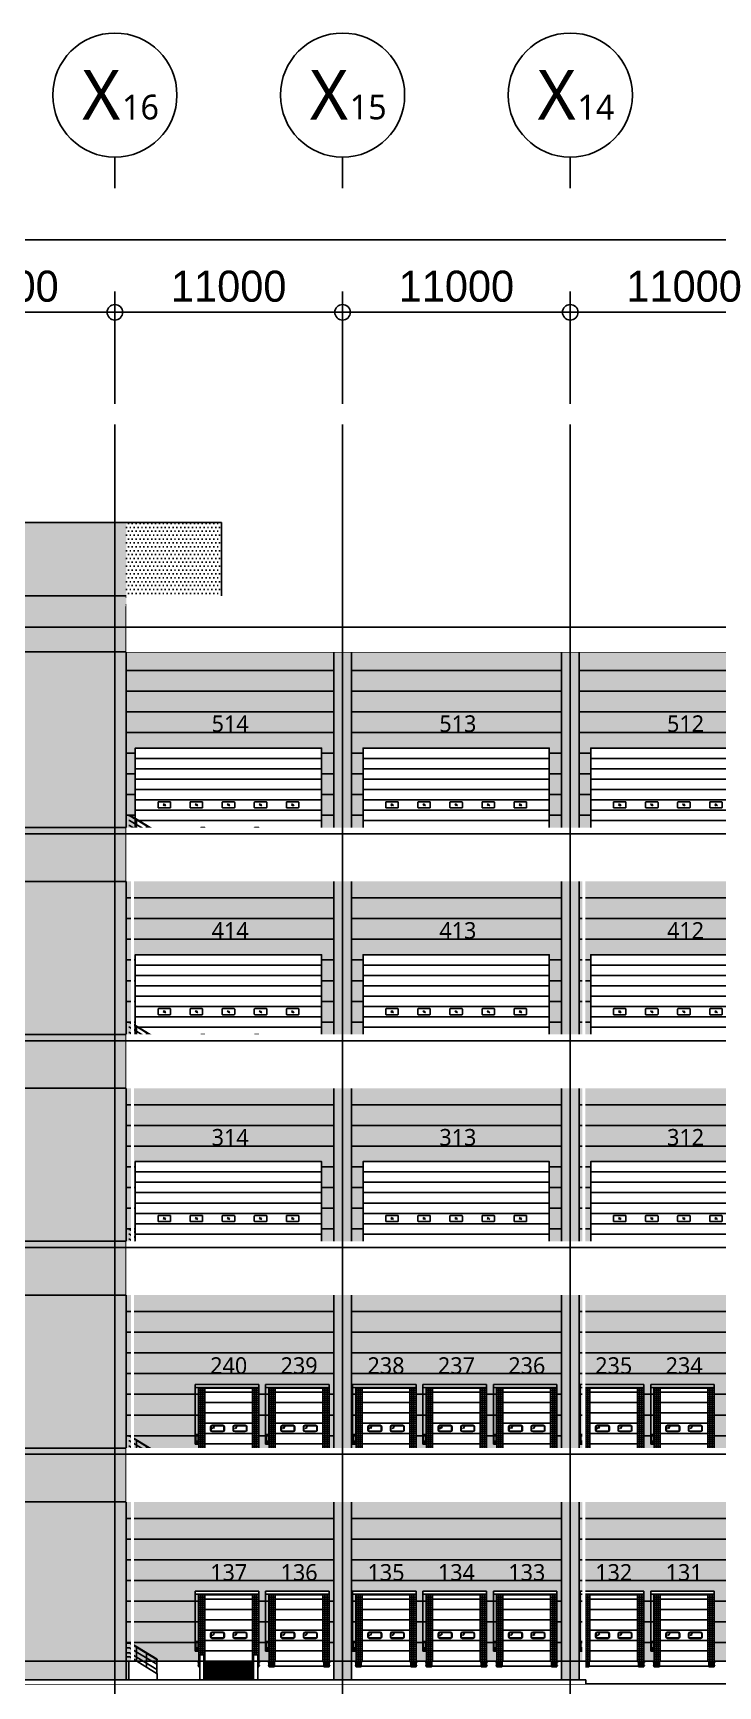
# Model space of a CAD drawing. Header units: millimetres. Extents: x 37653813 to 38677796, y 586285 to 874285.
# Drawn here: x 37748801 to 37781884, y 639234 to 719153 of the extents above; entities that cross this region are included whole.
import ezdxf
from ezdxf.enums import TextEntityAlignment as Align

# ---------------------------------------------------------------- set-up
doc = ezdxf.new("R2010")
doc.units = ezdxf.units.MM
doc.header["$LTSCALE"] = 1000
doc.header["$MEASUREMENT"] = 0
doc.header["$PDSIZE"] = -10
doc.layers.get('0').update_dxf_attribs({"linetype": 'CONTINUOUS'})
doc.layers.get('Defpoints').update_dxf_attribs({"color": 161, "linetype": 'CONTINUOUS'})
for name, color, linetype in [('251', 251, 'CONTINUOUS'), ('cen', 1, 'CONTINUOUS'), ('DOOR', 4, 'CONTINUOUS'), ('ELE-2', 3, 'CONTINUOUS'), ('ELE-3', 7, 'CONTINUOUS'), ('ELE-5', 5, 'CONTINUOUS'), ('ELE2', 3, 'CONTINUOUS'), ('ELE3', 6, 'CONTINUOUS'), ('ELE9', 9, 'CONTINUOUS'), ('h 253', 253, 'CONTINUOUS'), ('HAT-251', 251, 'CONTINUOUS'), ('HAT-253', 253, 'CONTINUOUS'), ('LAND-2', 4, 'CONTINUOUS'), ('NDIM', 7, 'CONTINUOUS'), ('RAMP-ELE2', 4, 'CONTINUOUS'), ('SST 선홈통', 252, 'CONTINUOUS'), ('STAIR', 4, 'CONTINUOUS'), ('SYM(AXIS)', 7, 'CONTINUOUS'), ('TEX', 3, 'CONTINUOUS'), ('TEXT(AXIS)', 2, 'CONTINUOUS'), ('WAL', 3, 'CONTINUOUS'), ('WIPEOUT', 7, 'CONTINUOUS'), ('먹-적색 14', 14, 'CONTINUOUS'), ('먹-흰색 255', 255, 'CONTINUOUS')]:
    doc.layers.add(name, color=color, linetype=linetype)
doc.layers.add('A 253', color=253, linetype='CONTINUOUS', lineweight=9)
doc.layers.add('A 254', color=254, linetype='CONTINUOUS', lineweight=9)
doc.styles.add('CGS', font='cgse', dxfattribs={"bigfont": 'cgs'})
doc.styles.add('나눔바른고딕', font='NanumBarunGothic.ttf')
doc.dimstyles.new('NDIM 1200', dxfattribs={"dimscale": 500, "dimtxt": 3, "dimasz": 1, "dimexe": 2, "dimexo": 2, "dimgap": 1, "dimtad": 1, "dimdec": 0, "dimdsep": 46, "dimtxsty": 'CGS', "dimblk": 'DOT0', "dimcen": 1, "dimdle": 8, "dimclrd": 2, "dimclre": 2, "dimclrt": 2, "dimadec": 0, "dimazin": 0, "dimtfac": 1, "dimtdec": 0, "dimtix": 1, "dimtmove": 2, "dimatfit": 3, "dimldrblk": 'DOT0', "dimfxl": 1, "dimtolj": 1, "dimtzin": 0, "dimlwd": -1, "dimlwe": -1, "dimarcsym": 0})

# ---------------------------------------------------------------- blocks, each defined once
blk = doc.blocks.new('DOT0')
blk.add_line((-3, 0), (3, 0))
at = {"color": 6}
blk.add_circle((0, 0), 0.75, dxfattribs=at)
blk = doc.blocks.new('*D145')
at = {"layer": 'Defpoints', "color": 0, "ltscale": 0.4, "transparency": 16777216}
for p in [(37917751, 709153), (37741751, 700227), (37917751, 700227)]:
    blk.add_point(p, dxfattribs=at)
at = {"layer": 'NDIM', "ltscale": 0.4, "transparency": 16777216}
for p, q in [((37741751, 701227), (37741751, 710153)), ((37917751, 701227), (37917751, 710153)), ((37742251, 709153), (37917251, 709153))]:
    blk.add_line(p, q, dxfattribs=at)
at = {"layer": 'NDIM', "ltscale": 0.4, "transparency": 16777216, "xscale": 500, "yscale": 500, "zscale": 500, "rotation": 180}
blk.add_blockref('DOT0', (37741751, 709153), dxfattribs=at)
at = {"layer": 'NDIM', "ltscale": 0.4, "transparency": 16777216, "xscale": 500, "yscale": 500, "zscale": 500}
blk.add_blockref('DOT0', (37917751, 709153), dxfattribs=at)
at = {"layer": 'NDIM', "ltscale": 0.4, "transparency": 16777216, "insert": (37829751, 710403), "char_height": 1500, "attachment_point": 5, "style": 'CGS'}
blk.add_mtext('\\A1;176000', dxfattribs=at)
blk = doc.blocks.new('*D146')
at = {"layer": 'Defpoints', "color": 0, "ltscale": 0.4, "transparency": 16777216}
for p in [(37741751, 705653), (37741751, 700227), (37752751, 700227)]:
    blk.add_point(p, dxfattribs=at)
at = {"layer": 'NDIM', "ltscale": 0.4, "transparency": 16777216}
for p, q in [((37741751, 701227), (37741751, 706653)), ((37752751, 701227), (37752751, 706653)), ((37752251, 705653), (37742251, 705653))]:
    blk.add_line(p, q, dxfattribs=at)
at = {"layer": 'NDIM', "ltscale": 0.4, "transparency": 16777216, "xscale": 500, "yscale": 500, "zscale": 500, "rotation": 180}
blk.add_blockref('DOT0', (37741751, 705653), dxfattribs=at)
at = {"layer": 'NDIM', "ltscale": 0.4, "transparency": 16777216, "xscale": 500, "yscale": 500, "zscale": 500}
blk.add_blockref('DOT0', (37752751, 705653), dxfattribs=at)
at = {"layer": 'NDIM', "ltscale": 0.4, "transparency": 16777216, "insert": (37747251, 706903), "char_height": 1500, "attachment_point": 5, "style": 'CGS'}
blk.add_mtext('\\A1;11000', dxfattribs=at)
blk = doc.blocks.new('*D147')
at = {"layer": 'Defpoints', "color": 0, "ltscale": 0.4, "transparency": 16777216}
for p in [(37752751, 705653), (37752751, 700227), (37763751, 700227)]:
    blk.add_point(p, dxfattribs=at)
at = {"layer": 'NDIM', "ltscale": 0.4, "transparency": 16777216}
for p, q in [((37752751, 701227), (37752751, 706653)), ((37763751, 701227), (37763751, 706653)), ((37763251, 705653), (37753251, 705653))]:
    blk.add_line(p, q, dxfattribs=at)
at = {"layer": 'NDIM', "ltscale": 0.4, "transparency": 16777216, "xscale": 500, "yscale": 500, "zscale": 500, "rotation": 180}
blk.add_blockref('DOT0', (37752751, 705653), dxfattribs=at)
at = {"layer": 'NDIM', "ltscale": 0.4, "transparency": 16777216, "xscale": 500, "yscale": 500, "zscale": 500}
blk.add_blockref('DOT0', (37763751, 705653), dxfattribs=at)
at = {"layer": 'NDIM', "ltscale": 0.4, "transparency": 16777216, "insert": (37758251, 706903), "char_height": 1500, "attachment_point": 5, "style": 'CGS'}
blk.add_mtext('\\A1;11000', dxfattribs=at)
blk = doc.blocks.new('*D148')
at = {"layer": 'Defpoints', "color": 0, "ltscale": 0.4, "transparency": 16777216}
for p in [(37763751, 705653), (37763751, 700227), (37774751, 700227)]:
    blk.add_point(p, dxfattribs=at)
at = {"layer": 'NDIM', "ltscale": 0.4, "transparency": 16777216}
for p, q in [((37763751, 701227), (37763751, 706653)), ((37774751, 701227), (37774751, 706653)), ((37774251, 705653), (37764251, 705653))]:
    blk.add_line(p, q, dxfattribs=at)
at = {"layer": 'NDIM', "ltscale": 0.4, "transparency": 16777216, "xscale": 500, "yscale": 500, "zscale": 500, "rotation": 180}
blk.add_blockref('DOT0', (37763751, 705653), dxfattribs=at)
at = {"layer": 'NDIM', "ltscale": 0.4, "transparency": 16777216, "xscale": 500, "yscale": 500, "zscale": 500}
blk.add_blockref('DOT0', (37774751, 705653), dxfattribs=at)
at = {"layer": 'NDIM', "ltscale": 0.4, "transparency": 16777216, "insert": (37769251, 706903), "char_height": 1500, "attachment_point": 5, "style": 'CGS'}
blk.add_mtext('\\A1;11000', dxfattribs=at)
blk = doc.blocks.new('*D149')
at = {"layer": 'Defpoints', "color": 0, "ltscale": 0.4, "transparency": 16777216}
for p in [(37774751, 705653), (37774751, 700227), (37785751, 700227)]:
    blk.add_point(p, dxfattribs=at)
at = {"layer": 'NDIM', "ltscale": 0.4, "transparency": 16777216}
for p, q in [((37774751, 701227), (37774751, 706653)), ((37785751, 701227), (37785751, 706653)), ((37785251, 705653), (37775251, 705653))]:
    blk.add_line(p, q, dxfattribs=at)
at = {"layer": 'NDIM', "ltscale": 0.4, "transparency": 16777216, "xscale": 500, "yscale": 500, "zscale": 500, "rotation": 180}
blk.add_blockref('DOT0', (37774751, 705653), dxfattribs=at)
at = {"layer": 'NDIM', "ltscale": 0.4, "transparency": 16777216, "xscale": 500, "yscale": 500, "zscale": 500}
blk.add_blockref('DOT0', (37785751, 705653), dxfattribs=at)
at = {"layer": 'NDIM', "ltscale": 0.4, "transparency": 16777216, "insert": (37780251, 706903), "char_height": 1500, "attachment_point": 5, "style": 'CGS'}
blk.add_mtext('\\A1;11000', dxfattribs=at)
blk = doc.blocks.new('A$C2F20087E')
at = {"layer": 'SYM(AXIS)'}
blk.add_line((600, 0), (600, 300), dxfattribs=at)
blk.add_circle((600, 900), 600, dxfattribs=at)
blk = doc.blocks.new('저온 OVERHEAD DOOR')
blk.add_wipeout([(2600, 3382), (-465, 3382), (-465, 3230), (-300, 3230), (-300, -250), (2600, -250)]).dxf.layer = 'ELE-5'
at = {"ltscale": 2}
for points in [[(-100, 3230), (-200, 3230), (-200, 0), (-100, 0)], [(2500, 3230), (2400, 3230), (2400, 0), (2500, 0)]]:
    blk.add_hatch(color=256, dxfattribs=at).paths.add_polyline_path(points)
for p, q in [((-465, 3382), (2600, 3382)), ((-465, 482), (-465, 3382)), ((-465, 3230), (2600, 3230)), ((-315, 482), (-315, 3230)), ((2600, 3230), (2600, 3382)), ((-445, 553), (-445, 953)), ((-445, 953), (-325, 953)), ((-390, 937), (-390, 928)), ((-380, 937), (-380, 928)), ((-325, 553), (-325, 953)), ((272, 1325), (272, 1175)), ((297, 1325), (297, 1175)), ((352, 1405), (862, 1405)), ((352, 1405), (862, 1405)), ((352, 1380), (862, 1380)), ((352, 1380), (862, 1380)), ((352, 1120), (862, 1120)), ((352, 1095), (862, 1095)), ((471, 1339), (357, 1230)), ((441, 1329), (368, 1260)), ((444, 1289), (409, 1253)), ((917, 1325), (917, 1175)), ((942, 1325), (942, 1175)), ((1358, 1325), (1358, 1175)), ((1383, 1325), (1383, 1175)), ((1948, 1405), (1438, 1405)), ((1948, 1405), (1438, 1405)), ((1948, 1380), (1438, 1380)), ((1948, 1380), (1438, 1380)), ((1948, 1120), (1438, 1120)), ((1948, 1095), (1438, 1095)), ((1558, 1339), (1444, 1230)), ((1528, 1329), (1455, 1260)), ((1531, 1289), (1496, 1253)), ((2003, 1325), (2003, 1175)), ((2028, 1325), (2028, 1175)), ((-315, 482), (-465, 482)), ((-445, 641), (-325, 641)), ((-445, 553), (-325, 553)), ((-425, 565), (-425, 574)), ((-355, 581), (-415, 581)), ((-415, 565), (-415, 574)), ((-385, 581), (-385, 641)), ((-355, 565), (-355, 574)), ((-345, 565), (-345, 574)), ((-300, 0), (-300, -270)), ((-300, 0), (-50, 0)), ((-290, 0), (-290, -270)), ((-280, 0), (-280, -270)), ((-270, 0), (-270, -270)), ((-260, 0), (-260, -270)), ((-250, 0), (-250, -270)), ((-240, 0), (-240, -270)), ((-230, 0), (-230, -270)), ((-220, 0), (-220, -270)), ((-210, 0), (-210, -270)), ((-200, 0), (-200, -270)), ((-190, 0), (-190, -270)), ((-180, 0), (-180, -270)), ((-170, 0), (-170, -270)), ((-160, 0), (-160, -270)), ((-150, 0), (-150, -270)), ((-140, 0), (-140, -270)), ((-130, 0), (-130, -270)), ((-120, 0), (-120, -270)), ((-110, 0), (-110, -270)), ((-100, 0), (-100, -270)), ((-90, 0), (-90, -270)), ((-80, 0), (-80, -270)), ((-70, 0), (-70, -270)), ((-60, 0), (-60, -270)), ((-50, 0), (-50, -270)), ((2600, 0), (2350, 0)), ((2350, 0), (2350, -270)), ((2360, 0), (2360, -270)), ((2370, 0), (2370, -270)), ((2380, 0), (2380, -270)), ((2390, 0), (2390, -270)), ((2400, 0), (2400, -270)), ((2410, 0), (2410, -270)), ((2420, 0), (2420, -270)), ((2430, 0), (2430, -270)), ((2440, 0), (2440, -270)), ((2450, 0), (2450, -270)), ((2460, 0), (2460, -270)), ((2470, 0), (2470, -270)), ((2480, 0), (2480, -270)), ((2490, 0), (2490, -270)), ((2500, 0), (2500, -270)), ((2510, 0), (2510, -270)), ((2520, 0), (2520, -270)), ((2530, 0), (2530, -270)), ((2540, 0), (2540, -270)), ((2550, 0), (2550, -270)), ((2560, 0), (2560, -270)), ((2570, 0), (2570, -270)), ((2580, 0), (2580, -270)), ((2590, 0), (2590, -270)), ((2600, 0), (2600, -270)), ((-329, -42), (-330, -43)), ((-330, -43), (-330, -59)), ((-330, -59), (-329, -60)), ((-329, -210), (-330, -211)), ((-330, -211), (-330, -227)), ((-330, -227), (-329, -228)), ((-329, -42), (-317, -42)), ((-329, -60), (-317, -60)), ((-329, -210), (-317, -210)), ((-329, -228), (-317, -228)), ((-317, -40), (-317, -62)), ((-306, -40), (-317, -40)), ((-317, -42), (-44, -42)), ((-317, -60), (-44, -60)), ((-306, -62), (-317, -62)), ((-317, -208), (-317, -230)), ((-306, -208), (-317, -208)), ((-317, -210), (-44, -210)), ((-317, -228), (-44, -228)), ((-306, -230), (-317, -230)), ((-306, -15), (-300, -15)), ((-306, -15), (-306, -255)), ((-306, -25), (-296, -15)), ((-306, -25), (-306, -245)), ((-296, -255), (-306, -245)), ((-306, -255), (-300, -255)), ((-300, -15), (-300, -255)), ((-300, -245), (-300, -270)), ((-300, -270), (-50, -270)), ((-231, -15), (-296, -15)), ((-231, -255), (-296, -255)), ((-231, -255), (-231, -15)), ((-119, -25), (-109, -15)), ((-119, -25), (-119, -245)), ((-109, -255), (-119, -245)), ((-50, -15), (-109, -15)), ((-50, -255), (-109, -255)), ((-50, -15), (-44, -15)), ((-50, -15), (-50, -255)), ((-50, -245), (-50, -270)), ((-50, -255), (-44, -255)), ((-44, -15), (-44, -255)), ((-37, -40), (-44, -40)), ((-37, -62), (-44, -62)), ((-37, -208), (-44, -208)), ((-37, -230), (-44, -230)), ((-37, -40), (-37, -62)), ((-37, -208), (-37, -230)), ((2337, -40), (2337, -62)), ((2337, -40), (2344, -40)), ((2337, -62), (2344, -62)), ((2337, -208), (2337, -230)), ((2337, -208), (2344, -208)), ((2337, -230), (2344, -230)), ((2350, -15), (2344, -15)), ((2344, -15), (2344, -255)), ((2617, -42), (2344, -42)), ((2617, -60), (2344, -60)), ((2617, -210), (2344, -210)), ((2617, -228), (2344, -228)), ((2350, -255), (2344, -255)), ((2350, -15), (2409, -15)), ((2350, -15), (2350, -255)), ((2350, -245), (2350, -270)), ((2350, -255), (2409, -255)), ((2600, -270), (2350, -270)), ((2419, -25), (2409, -15)), ((2409, -255), (2419, -245)), ((2419, -25), (2419, -245)), ((2531, -15), (2596, -15)), ((2531, -255), (2531, -15)), ((2531, -255), (2596, -255)), ((2606, -25), (2596, -15)), ((2596, -255), (2606, -245)), ((2606, -15), (2600, -15)), ((2600, -15), (2600, -255)), ((2600, -245), (2600, -270)), ((2606, -255), (2600, -255)), ((2606, -15), (2606, -255)), ((2606, -25), (2606, -245)), ((2606, -40), (2617, -40)), ((2606, -62), (2617, -62)), ((2606, -208), (2617, -208)), ((2606, -230), (2617, -230)), ((2617, -40), (2617, -62)), ((2629, -42), (2617, -42)), ((2629, -60), (2617, -60)), ((2617, -208), (2617, -230)), ((2629, -210), (2617, -210)), ((2629, -228), (2617, -228)), ((2629, -42), (2630, -43)), ((2630, -59), (2629, -60)), ((2629, -210), (2630, -211)), ((2630, -227), (2629, -228)), ((2630, -43), (2630, -59)), ((2630, -211), (2630, -227))]:
    blk.add_line(p, q)
at = {"linetype": 'Continuous', "lineweight": -3}
for p, q in [((-300, 3200), (0, 3200)), ((0, 3200), (2300, 3200)), ((2300, 3200), (2600, 3200)), ((-300, 3100), (0, 3100)), ((-300, 3100), (0, 3100)), ((-300, 3000), (0, 3000)), ((-300, 3000), (0, 3000)), ((-300, 2900), (0, 2900)), ((-300, 2900), (0, 2900)), ((-300, 2800), (0, 2800)), ((-300, 2800), (0, 2800)), ((-300, 2800), (0, 2800)), ((-300, 2700), (0, 2700)), ((-300, 2700), (0, 2700)), ((-300, 2700), (0, 2700)), ((-300, 2700), (0, 2700)), ((-300, 2700), (0, 2700)), ((-300, 2700), (0, 2700)), ((-300, 2700), (0, 2700)), ((-300, 2700), (0, 2700)), ((-300, 2700), (0, 2700)), ((-300, 2600), (0, 2600)), ((-300, 2600), (0, 2600)), ((-300, 2600), (0, 2600)), ((-300, 2600), (0, 2600)), ((-300, 2600), (0, 2600)), ((-300, 2600), (0, 2600)), ((-300, 2600), (0, 2600)), ((-300, 2600), (0, 2600)), ((-300, 2600), (0, 2600)), ((-300, 2600), (0, 2600)), ((-300, 2600), (0, 2600)), ((-300, 2600), (0, 2600)), ((-300, 2600), (0, 2600)), ((-300, 2600), (0, 2600)), ((-300, 2600), (0, 2600)), ((-300, 2600), (0, 2600)), ((-300, 2600), (0, 2600)), ((-300, 2600), (0, 2600)), ((-300, 2500), (0, 2500)), ((-300, 2500), (0, 2500)), ((-300, 2500), (0, 2500)), ((-300, 2500), (0, 2500)), ((-300, 2500), (0, 2500)), ((-300, 2500), (0, 2500)), ((-300, 2500), (0, 2500)), ((-300, 2500), (0, 2500)), ((-300, 2500), (0, 2500)), ((-300, 2500), (0, 2500)), ((-300, 2500), (0, 2500)), ((-300, 2500), (0, 2500)), ((-300, 2500), (0, 2500)), ((-300, 2500), (0, 2500)), ((-300, 2500), (0, 2500)), ((-300, 2500), (0, 2500)), ((-300, 2500), (0, 2500)), ((-300, 2500), (0, 2500)), ((-300, 2400), (0, 2400)), ((-300, 2400), (0, 2400)), ((-300, 2400), (0, 2400)), ((-300, 2400), (0, 2400)), ((-300, 2400), (0, 2400)), ((-300, 2400), (0, 2400)), ((-300, 2400), (0, 2400)), ((-300, 2400), (0, 2400)), ((-300, 2400), (0, 2400)), ((-300, 2400), (0, 2400)), ((-300, 2400), (0, 2400)), ((-300, 2400), (0, 2400)), ((-300, 2400), (0, 2400)), ((-300, 2400), (0, 2400)), ((-300, 2400), (0, 2400)), ((-300, 2400), (0, 2400)), ((-300, 2400), (0, 2400)), ((-300, 2400), (0, 2400)), ((0, 3000), (2300, 3000)), ((2300, 3100), (2600, 3100)), ((2300, 3100), (2600, 3100)), ((2300, 3000), (2600, 3000)), ((2300, 3000), (2600, 3000)), ((2300, 2900), (2600, 2900)), ((2300, 2900), (2600, 2900)), ((2300, 2800), (2600, 2800)), ((2300, 2800), (2600, 2800)), ((2300, 2800), (2600, 2800)), ((2300, 2700), (2600, 2700)), ((2300, 2700), (2600, 2700)), ((2300, 2700), (2600, 2700)), ((2300, 2700), (2600, 2700)), ((2300, 2700), (2600, 2700)), ((2300, 2700), (2600, 2700)), ((2300, 2700), (2600, 2700)), ((2300, 2700), (2600, 2700)), ((2300, 2700), (2600, 2700)), ((2300, 2600), (2600, 2600)), ((2300, 2600), (2600, 2600)), ((2300, 2600), (2600, 2600)), ((2300, 2600), (2600, 2600)), ((2300, 2600), (2600, 2600)), ((2300, 2600), (2600, 2600)), ((2300, 2600), (2600, 2600)), ((2300, 2600), (2600, 2600)), ((2300, 2600), (2600, 2600)), ((2300, 2600), (2600, 2600)), ((2300, 2600), (2600, 2600)), ((2300, 2600), (2600, 2600)), ((2300, 2600), (2600, 2600)), ((2300, 2600), (2600, 2600)), ((2300, 2600), (2600, 2600)), ((2300, 2600), (2600, 2600)), ((2300, 2600), (2600, 2600)), ((2300, 2600), (2600, 2600)), ((2300, 2500), (2600, 2500)), ((2300, 2500), (2600, 2500)), ((2300, 2500), (2600, 2500)), ((2300, 2500), (2600, 2500)), ((2300, 2500), (2600, 2500)), ((2300, 2500), (2600, 2500)), ((2300, 2500), (2600, 2500)), ((2300, 2500), (2600, 2500)), ((2300, 2500), (2600, 2500)), ((2300, 2500), (2600, 2500)), ((2300, 2500), (2600, 2500)), ((2300, 2500), (2600, 2500)), ((2300, 2500), (2600, 2500)), ((2300, 2500), (2600, 2500)), ((2300, 2500), (2600, 2500)), ((2300, 2500), (2600, 2500)), ((2300, 2500), (2600, 2500)), ((2300, 2500), (2600, 2500)), ((2300, 2400), (2600, 2400)), ((2300, 2400), (2600, 2400)), ((2300, 2400), (2600, 2400)), ((2300, 2400), (2600, 2400)), ((2300, 2400), (2600, 2400)), ((2300, 2400), (2600, 2400)), ((2300, 2400), (2600, 2400)), ((2300, 2400), (2600, 2400)), ((2300, 2400), (2600, 2400)), ((2300, 2400), (2600, 2400)), ((2300, 2400), (2600, 2400)), ((2300, 2400), (2600, 2400)), ((2300, 2400), (2600, 2400)), ((2300, 2400), (2600, 2400)), ((2300, 2400), (2600, 2400)), ((2300, 2400), (2600, 2400)), ((2300, 2400), (2600, 2400)), ((2300, 2400), (2600, 2400)), ((-300, 2300), (0, 2300)), ((-300, 2300), (0, 2300)), ((-300, 2300), (0, 2300)), ((-300, 2300), (0, 2300)), ((-300, 2300), (0, 2300)), ((-300, 2300), (0, 2300)), ((-300, 2300), (0, 2300)), ((-300, 2300), (0, 2300)), ((-300, 2300), (0, 2300)), ((-300, 2300), (0, 2300)), ((-300, 2300), (0, 2300)), ((-300, 2300), (0, 2300)), ((-300, 2300), (0, 2300)), ((-300, 2300), (0, 2300)), ((-300, 2300), (0, 2300)), ((-300, 2300), (0, 2300)), ((-300, 2300), (0, 2300)), ((-300, 2300), (0, 2300)), ((-300, 2200), (0, 2200)), ((-300, 2200), (0, 2200)), ((-300, 2200), (0, 2200)), ((-300, 2200), (0, 2200)), ((-300, 2200), (0, 2200)), ((-300, 2200), (0, 2200)), ((-300, 2200), (0, 2200)), ((-300, 2200), (0, 2200)), ((-300, 2200), (0, 2200)), ((-300, 2200), (0, 2200)), ((-300, 2200), (0, 2200)), ((-300, 2200), (0, 2200)), ((-300, 2100), (0, 2100)), ((-300, 2100), (0, 2100)), ((-300, 2100), (0, 2100)), ((-300, 2100), (0, 2100)), ((-300, 2100), (0, 2100)), ((-300, 2100), (0, 2100)), ((-300, 2100), (0, 2100)), ((-300, 2100), (0, 2100)), ((-300, 2100), (0, 2100)), ((-300, 2100), (0, 2100)), ((-300, 2100), (0, 2100)), ((-300, 2100), (0, 2100)), ((-300, 2000), (0, 2000)), ((-300, 2000), (0, 2000)), ((-300, 2000), (0, 2000)), ((-300, 2000), (0, 2000)), ((-300, 2000), (0, 2000)), ((-300, 2000), (0, 2000)), ((-300, 2000), (0, 2000)), ((-300, 2000), (0, 2000)), ((-300, 2000), (0, 2000)), ((-300, 2000), (0, 2000)), ((-300, 2000), (0, 2000)), ((-300, 2000), (0, 2000)), ((-300, 1900), (0, 1900)), ((-300, 1900), (0, 1900)), ((-300, 1900), (0, 1900)), ((-300, 1900), (0, 1900)), ((-300, 1900), (0, 1900)), ((-300, 1900), (0, 1900)), ((-300, 1900), (0, 1900)), ((-300, 1900), (0, 1900)), ((-300, 1900), (0, 1900)), ((-300, 1900), (0, 1900)), ((-300, 1900), (0, 1900)), ((-300, 1900), (0, 1900)), ((-300, 1800), (0, 1800)), ((-300, 1800), (0, 1800)), ((-300, 1800), (0, 1800)), ((-300, 1800), (0, 1800)), ((-300, 1800), (0, 1800)), ((-300, 1800), (0, 1800)), ((-300, 1800), (0, 1800)), ((-300, 1800), (0, 1800)), ((-300, 1800), (0, 1800)), ((-300, 1800), (0, 1800)), ((-300, 1800), (0, 1800)), ((-300, 1800), (0, 1800)), ((-300, 1700), (0, 1700)), ((-300, 1700), (0, 1700)), ((-300, 1700), (0, 1700)), ((-300, 1700), (0, 1700)), ((-300, 1700), (0, 1700)), ((-300, 1700), (0, 1700)), ((-300, 1700), (0, 1700)), ((-300, 1700), (0, 1700)), ((-300, 1700), (0, 1700)), ((-300, 1700), (0, 1700)), ((-300, 1700), (0, 1700)), ((-300, 1700), (0, 1700)), ((-300, 1600), (0, 1600)), ((-300, 1600), (0, 1600)), ((-300, 1600), (0, 1600)), ((2300, 2300), (2600, 2300)), ((2300, 2300), (2600, 2300)), ((2300, 2300), (2600, 2300)), ((2300, 2300), (2600, 2300)), ((2300, 2300), (2600, 2300)), ((2300, 2300), (2600, 2300)), ((2300, 2300), (2600, 2300)), ((2300, 2300), (2600, 2300)), ((2300, 2300), (2600, 2300)), ((2300, 2300), (2600, 2300)), ((2300, 2300), (2600, 2300)), ((2300, 2300), (2600, 2300)), ((2300, 2300), (2600, 2300)), ((2300, 2300), (2600, 2300)), ((2300, 2300), (2600, 2300)), ((2300, 2300), (2600, 2300)), ((2300, 2300), (2600, 2300)), ((2300, 2300), (2600, 2300)), ((2300, 2200), (2600, 2200)), ((2300, 2200), (2600, 2200)), ((2300, 2200), (2600, 2200)), ((2300, 2200), (2600, 2200)), ((2300, 2200), (2600, 2200)), ((2300, 2200), (2600, 2200)), ((2300, 2200), (2600, 2200)), ((2300, 2200), (2600, 2200)), ((2300, 2200), (2600, 2200)), ((2300, 2200), (2600, 2200)), ((2300, 2200), (2600, 2200)), ((2300, 2200), (2600, 2200)), ((2300, 2100), (2600, 2100)), ((2300, 2100), (2600, 2100)), ((2300, 2100), (2600, 2100)), ((2300, 2100), (2600, 2100)), ((2300, 2100), (2600, 2100)), ((2300, 2100), (2600, 2100)), ((2300, 2100), (2600, 2100)), ((2300, 2100), (2600, 2100)), ((2300, 2100), (2600, 2100)), ((2300, 2100), (2600, 2100)), ((2300, 2100), (2600, 2100)), ((2300, 2100), (2600, 2100)), ((2300, 2000), (2600, 2000)), ((2300, 2000), (2600, 2000)), ((2300, 2000), (2600, 2000)), ((2300, 2000), (2600, 2000)), ((2300, 2000), (2600, 2000)), ((2300, 2000), (2600, 2000)), ((2300, 2000), (2600, 2000)), ((2300, 2000), (2600, 2000)), ((2300, 2000), (2600, 2000)), ((2300, 2000), (2600, 2000)), ((2300, 2000), (2600, 2000)), ((2300, 2000), (2600, 2000)), ((2300, 1900), (2600, 1900)), ((2300, 1900), (2600, 1900)), ((2300, 1900), (2600, 1900)), ((2300, 1900), (2600, 1900)), ((2300, 1900), (2600, 1900)), ((2300, 1900), (2600, 1900)), ((2300, 1900), (2600, 1900)), ((2300, 1900), (2600, 1900)), ((2300, 1900), (2600, 1900)), ((2300, 1900), (2600, 1900)), ((2300, 1900), (2600, 1900)), ((2300, 1900), (2600, 1900)), ((2300, 1800), (2600, 1800)), ((2300, 1800), (2600, 1800)), ((2300, 1800), (2600, 1800)), ((2300, 1800), (2600, 1800)), ((2300, 1800), (2600, 1800)), ((2300, 1800), (2600, 1800)), ((2300, 1800), (2600, 1800)), ((2300, 1800), (2600, 1800)), ((2300, 1800), (2600, 1800)), ((2300, 1800), (2600, 1800)), ((2300, 1800), (2600, 1800)), ((2300, 1800), (2600, 1800)), ((2300, 1700), (2600, 1700)), ((2300, 1700), (2600, 1700)), ((2300, 1700), (2600, 1700)), ((2300, 1700), (2600, 1700)), ((2300, 1700), (2600, 1700)), ((2300, 1700), (2600, 1700)), ((2300, 1700), (2600, 1700)), ((2300, 1700), (2600, 1700)), ((2300, 1700), (2600, 1700)), ((2300, 1700), (2600, 1700)), ((2300, 1700), (2600, 1700)), ((2300, 1700), (2600, 1700)), ((2300, 1600), (2600, 1600)), ((2300, 1600), (2600, 1600)), ((2300, 1600), (2600, 1600)), ((-300, 1500), (0, 1500)), ((-300, 1500), (0, 1500)), ((-300, 1500), (0, 1500)), ((-300, 1400), (0, 1400)), ((-300, 1400), (0, 1400)), ((-300, 1400), (0, 1400)), ((-300, 1300), (0, 1300)), ((-300, 1300), (0, 1300)), ((-300, 1200), (0, 1200)), ((-300, 1200), (0, 1200)), ((-300, 1100), (0, 1100)), ((-300, 1000), (0, 1000)), ((-300, 900), (0, 900)), ((-300, 800), (0, 800)), ((2300, 1500), (2600, 1500)), ((2300, 1500), (2600, 1500)), ((2300, 1500), (2600, 1500)), ((2300, 1400), (2600, 1400)), ((2300, 1400), (2600, 1400)), ((2300, 1400), (2600, 1400)), ((2300, 1300), (2600, 1300)), ((2300, 1300), (2600, 1300)), ((2300, 1200), (2600, 1200)), ((2300, 1200), (2600, 1200)), ((2300, 1100), (2600, 1100)), ((2300, 1000), (2600, 1000)), ((2300, 900), (2600, 900)), ((2300, 800), (2600, 800)), ((-300, 700), (0, 700)), ((-300, 600), (0, 600)), ((-300, 500), (0, 500)), ((-300, 400), (0, 400)), ((-300, 300), (0, 300)), ((-300, 200), (0, 200)), ((-300, 100), (0, 100)), ((2300, 700), (2600, 700)), ((2300, 600), (2600, 600)), ((2300, 500), (2600, 500)), ((2300, 400), (2600, 400)), ((2300, 300), (2600, 300)), ((2300, 200), (2600, 200)), ((2300, 100), (2600, 100))]:
    blk.add_line(p, q, dxfattribs=at)
at = {"linetype": 'ByBlock', "ltscale": 0.017}
for p, q in [((0, 2500), (2300, 2500)), ((0, 2500), (2300, 2500)), ((0, 2500), (2300, 2500)), ((0, 2500), (2300, 2500)), ((0, 2000), (2300, 2000)), ((0, 1500), (2300, 1500)), ((0, 1000), (2300, 1000)), ((0, 500), (2300, 500))]:
    blk.add_line(p, q, dxfattribs=at)
at = {"linetype": 'ByBlock'}
for p, q in [((-330, -43), (-44, -43)), ((-330, -59), (-44, -59)), ((-330, -211), (-44, -211)), ((-330, -227), (-44, -227)), ((-329, -60), (-329, -42)), ((-329, -228), (-329, -210)), ((2630, -43), (2344, -43)), ((2630, -59), (2344, -59)), ((2630, -211), (2344, -211)), ((2630, -227), (2344, -227)), ((2629, -60), (2629, -42)), ((2629, -228), (2629, -210))]:
    blk.add_line(p, q, dxfattribs=at)
at = {"ltscale": 0.002}
for points in [[(-300, 3230), (0, 3230), (0, 0), (-300, 0)], [(-200, 3230), (-100, 3230), (-100, 0), (-200, 0)], [(2300, 3230), (2600, 3230), (2600, 0), (2300, 0)], [(2400, 3230), (2500, 3230), (2500, 0), (2400, 0)], [(-44, -250), (2344, -250), (2344, 0), (-44, 0)]]:
    blk.add_lwpolyline(points, close=True, dxfattribs=at)
for points in [[(2419, 0), (2350, 0)], [(-119, 0), (-50, 0)]]:
    blk.add_lwpolyline(points)
for centre in [(-282, -51), (-282, -219), (-95, -51), (-95, -219), (2395, -51), (2395, -219), (2582, -51), (2582, -219)]:
    blk.add_circle(centre, 10.2)
for centre, radius, start, end in [((-385, 921), 8.5, 128.14586, 269.99894), ((-385, 937), 5.25, 90, 180.00061), ((-385, 937), 5.25, 359.99939, 90), ((-385, 921), 8.5, 270.00106, 51.85414), ((352, 1325), 80, 90, 180), ((352, 1325), 80, 90, 180), ((352, 1175), 80, 180, 270), ((352, 1325), 55, 90, 180), ((352, 1325), 55, 90, 180), ((352, 1175), 55, 180, 270), ((862, 1325), 80, 0, 90), ((862, 1325), 80, 0, 90), ((862, 1325), 55, 0, 90), ((862, 1325), 55, 0, 90), ((862, 1175), 80, 270, 0), ((862, 1175), 55, 270, 0), ((1438, 1325), 80, 90, 180), ((1438, 1325), 80, 90, 180), ((1438, 1175), 80, 180, 270), ((1438, 1325), 55, 90, 180), ((1438, 1325), 55, 90, 180), ((1438, 1175), 55, 180, 270), ((1948, 1325), 80, 0, 90), ((1948, 1325), 80, 0, 90), ((1948, 1325), 55, 0, 90), ((1948, 1325), 55, 0, 90), ((1948, 1175), 80, 270, 0), ((1948, 1175), 55, 270, 0), ((-420, 581), 8.5, 90.00106, 231.85414), ((-420, 565), 5.25, 179.99939, 270), ((-420, 581), 8.5, 308.14586, 89.99894), ((-420, 565), 5.25, 270, 0.00061), ((-350, 581), 8.5, 90.00106, 231.85414), ((-350, 565), 5.25, 179.99939, 270), ((-350, 581), 8.5, 308.14586, 89.99894), ((-350, 565), 5.25, 270, 0.00061)]:
    blk.add_arc(centre, radius, start, end)
blk = doc.blocks.new('dfadgfafghkfg')
blk.add_wipeout([(6955869, 1636158), (6956069, 1636158), (6956069, 1635858), (6958469, 1635858), (6958469, 1636158), (6958669, 1636158), (6958669, 1634758), (6955869, 1634758)]).dxf.layer = 'WIPEOUT'
at = {"layer": 'h 253'}
h = blk.add_hatch(dxfattribs=at)
h.set_pattern_fill('ANSI31', color=256, scale=25, angle=315)
h.set_pattern_definition([(0, (6810876.97, 1456858.19), (2e-14, 79.375), [])])
h.paths.add_polyline_path([(6958469, 1634758), (6958469, 1635858), (6956069, 1635858), (6956069, 1634758)])
at = {"layer": 'ELE3'}
for p, q in [((6955869, 1636158), (6955869, 1634758)), ((6956069, 1636158), (6956069, 1634758)), ((6958469, 1636158), (6958469, 1634758)), ((6958669, 1636158), (6958669, 1634758))]:
    blk.add_line(p, q, dxfattribs=at)
for points in [[(6955869, 1636158), (6956069, 1636158)], [(6958469, 1636158), (6958669, 1636158)]]:
    blk.add_lwpolyline(points, dxfattribs=at)
at = {"layer": 'h 253'}
blk.add_lwpolyline([(6956069, 1634758), (6958469, 1634758), (6958469, 1635858), (6956069, 1635858)], close=True, dxfattribs=at)
blk = doc.blocks.new('dkslfkdfgfdg')
at = {"ltscale": 0.1}
blk.add_wipeout([(37802149, 746787), (37802999, 746787), (37802999, 758287), (37802149, 758287)], dxfattribs=at).dxf.layer = 'HAT-251'
at = {"layer": 'HAT-251', "ltscale": 0.1}
h = blk.add_hatch(color=256, dxfattribs=at)
h.dxf.hatch_style = 1
h.paths.add_polyline_path([(37802149, 758287), (37802999, 758287), (37802999, 746787), (37802149, 746787)])
at = {"layer": 'ELE-3', "ltscale": 0.1}
blk.add_lwpolyline([(37802149, 758287), (37802999, 758287), (37802999, 746787), (37802149, 746787)], close=True, dxfattribs=at)
at = {"layer": 'ELE-3', "ltscale": 1000}
blk.add_lwpolyline([(37802999, 746787), (37802999, 754837)], dxfattribs=at)
at = {"layer": 'HAT-251', "ltscale": 0.1}
blk.add_lwpolyline([(37802999, 746787), (37802149, 746787), (37802149, 758287), (37802999, 758287)], close=True, dxfattribs=at)
blk.add_lwpolyline([(37802149, 754837), (37802149, 746787)], dxfattribs=at)
blk = doc.blocks.new('OHD-1(9000X4000)')
blk.add_wipeout([(16530324, 528576), (16539324, 528576), (16539324, 524426), (16530324, 524426)]).dxf.layer = 'A 253'
at = {"layer": 'A 254'}
h = blk.add_hatch(dxfattribs=at)
h.set_pattern_fill('ANSI38', color=256, scale=500, style=0)
h.set_pattern_definition([(45, (14671987.83, 414398.44), (-44.1941738, 44.1941738), []), (135, (14671987.83, 414398.44), (-132.5825215, 44.1941738), [156.25, -93.75])])
h.paths.add_polyline_path([(16539324, 524576), (16530324, 524576), (16530324, 524426), (16539324, 524426)])
blk.add_lwpolyline([(16539324, 524576), (16530324, 524576), (16530324, 524426), (16539324, 524426)], close=True, dxfattribs=at)
at = {"layer": 'DOOR', "color": 252}
for p, q in [((16530324, 528076), (16539324, 528076)), ((16530324, 527576), (16539324, 527576)), ((16530324, 527076), (16539324, 527076)), ((16530324, 526576), (16539324, 526576)), ((16530324, 526076), (16539324, 526076)), ((16531784, 525872), (16531656, 525773)), ((16533334, 525872), (16533205, 525773)), ((16534883, 525872), (16534755, 525773)), ((16536433, 525872), (16536304, 525773)), ((16537982, 525872), (16537854, 525773)), ((16530324, 525576), (16539324, 525576)), ((16530324, 525076), (16539324, 525076)), ((16531728, 525861), (16531674, 525825)), ((16531776, 525829), (16531722, 525787)), ((16533278, 525861), (16533224, 525825)), ((16533325, 525829), (16533271, 525787)), ((16534827, 525861), (16534773, 525825)), ((16534875, 525829), (16534821, 525787)), ((16536377, 525861), (16536323, 525825)), ((16536424, 525829), (16536371, 525787)), ((16537926, 525861), (16537872, 525825)), ((16537974, 525829), (16537920, 525787))]:
    blk.add_line(p, q, dxfattribs=at)
for points in [[(16531425, 525704), (16531425, 525947, -0.414214), (16531453, 525976), (16531997, 525976, -0.414214), (16532026, 525947), (16532026, 525704, -0.414214), (16531997, 525676), (16531453, 525676, -0.414214)], [(16532974, 525704), (16532974, 525947, -0.414214), (16533003, 525976), (16533547, 525976, -0.414214), (16533575, 525947), (16533575, 525704, -0.414214), (16533547, 525676), (16533003, 525676, -0.414214)], [(16534524, 525704), (16534524, 525947, -0.414214), (16534552, 525976), (16535097, 525976, -0.414214), (16535125, 525947), (16535125, 525704, -0.414214), (16535097, 525676), (16534552, 525676, -0.414214)], [(16536073, 525704), (16536073, 525947, -0.414214), (16536102, 525976), (16536646, 525976, -0.414214), (16536674, 525947), (16536674, 525704, -0.414214), (16536646, 525676), (16536102, 525676, -0.414214)], [(16537623, 525704), (16537623, 525947, -0.414214), (16537651, 525976), (16538196, 525976, -0.414214), (16538224, 525947), (16538224, 525704, -0.414214), (16538196, 525676), (16537651, 525676, -0.414214)]]:
    blk.add_lwpolyline(points, format="xyb", close=True, dxfattribs=at)
at = {"layer": 'ELE-3'}
blk.add_lwpolyline([(16539324, 524576), (16530324, 524576), (16530324, 528576), (16539324, 528576)], close=True, dxfattribs=at)
blk = doc.blocks.new('SDFSDFSDFSDFSF')
at = {"layer": 'cen', "ltscale": 0.1}
for p, q in [((37740151, 613334), (37740151, 700227)), ((37751151, 613334), (37751151, 700227)), ((37762151, 613334), (37762151, 700227))]:
    blk.add_line(p, q, dxfattribs=at)
at = {"layer": 'cen', "ltscale": 5}
for p, q in [((37713235, 690434), (37984419, 690434)), ((37713235, 680434), (37984419, 680434)), ((37713235, 670434), (37984419, 670434)), ((37713235, 660434), (37984419, 660434)), ((37713235, 650434), (37984419, 650434)), ((37713235, 640434), (37984419, 640434))]:
    blk.add_line(p, q, dxfattribs=at)
blk = doc.blocks.new('sdjnfksjdfsdf')
at = {"ltscale": 0.1}
blk.add_wipeout([(37711260, 566574), (37753410, 566574), (37753410, 566374), (37711260, 566374)], dxfattribs=at)
at = {"layer": 'LAND-2', "ltscale": 0.1}
for points in [[(37711260, 566574), (37753410, 566574)], [(37753410, 566574), (37753410, 566374)]]:
    blk.add_lwpolyline(points, dxfattribs=at)
blk = doc.blocks.new('sdfasf')
at = {"layer": 'RAMP-ELE2', "ltscale": 0.1}
blk.add_lwpolyline([(500, 52100), (-167150, 52100), (-167150, 49900), (500, 49900)], close=True, dxfattribs=at)
for points in [[(-167150, 41400), (-167150, 38800), (500, 38800), (500, 41400)], [(-167150, 31400), (-167150, 28800), (500, 28800), (500, 31400)], [(-167150, 21400), (-167150, 18800), (500, 18800), (500, 21400)], [(-167150, 11400), (-167150, 8800), (500, 8800), (500, 11400)]]:
    blk.add_wipeout(points).dxf.layer = 'RAMP-ELE2'
blk.add_wipeout([(-167150, 52600), (-167150, 49900), (500, 49900), (500, 52600)]).dxf.layer = 'RAMP-ELE2'
blk = doc.blocks.new('A$C6ed5e639')
blk.add_wipeout([(225, 15250), (0, 15250), (0, 15475), (225, 15475)]).dxf.layer = 'SST 선홈통'
blk.add_wipeout([(187.5, -24225), (37.5, -24225), (37.5, 15250), (187.5, 15250)]).dxf.layer = 'SST 선홈통'

msp = doc.modelspace()

# ---------------------------------------------------------------- hatches: boundary and pattern name
at = {"layer": '먹-적색 14', "ltscale": 0.1}
h = msp.add_hatch(dxfattribs=at)
h.set_pattern_fill('DOTS', color=256, scale=3000)
h.paths.add_polyline_path([(37753301.1, 695484.4), (37741201.1, 695484.4), (37741201.1, 639334.4), (37753301.1, 639334.4)])
h = msp.add_hatch(dxfattribs=at)
h.set_pattern_fill('DOTS', color=256, scale=3000)
h.paths.add_polyline_path([(37757901.1, 695484.4), (37753301.1, 695484.4), (37753301.1, 689334.4), (37757901.1, 689334.4)])
at = {"layer": '먹-흰색 255', "ltscale": 0.1}
h = msp.add_hatch(dxfattribs=at)
h.set_pattern_fill('DOTS', color=256, scale=3000)
h.paths.add_polyline_path([(37903676.1, 641314.4), (37910026.1, 641314.4), (37910026.1, 690334.3), (37753301.1, 690334.3), (37753301.1, 639534.3), (37753426.1, 639534.3), (37753426.1, 640434.3), (37903676.1, 640434.3)])

# ---------------------------------------------------------------- linework, layer by layer
msp.add_lwpolyline([(37753426.1, 639534.3), (37753301.1, 639534.3)])
at = {"ltscale": 0.1}
msp.add_lwpolyline([(37725834.4, 639334.4), (37992945.1, 639334.4)], dxfattribs=at)
at = {"layer": 'ELE-2', "ltscale": 0.1}
msp.add_lwpolyline([(37753301.1, 645334.4), (37753301.1, 690834.4)], dxfattribs=at)
at = {"layer": 'ELE-2'}
for points in [[(37753301.1, 639534.3), (37753301.1, 690334.3)], [(37753301.1, 690334.3), (37910026.1, 690334.3)]]:
    msp.add_lwpolyline(points, dxfattribs=at)
at = {"layer": 'ELE2', "ltscale": 0.1}
msp.add_lwpolyline([(37753426.1, 639534.4), (37753426.1, 640434.4), (37880476.1, 640434.4)], dxfattribs=at)
at = {"layer": 'ELE9', "ltscale": 1000}
for p, q in [((37753792.8, 660438.6), (37753792.8, 661112.5)), ((37754284.5, 660138.1), (37754284.5, 660812)), ((37754776.1, 659837.7), (37754776.1, 660511.5)), ((37754801.1, 660496.3), (37754801.1, 660525.6)), ((37753792.8, 650438.6), (37753792.8, 651112.5)), ((37754284.5, 650138.1), (37754284.5, 650812)), ((37754776.1, 649837.7), (37754776.1, 650511.5)), ((37754801.1, 650496.3), (37754801.1, 650525.6)), ((37753792.8, 640438.6), (37753792.8, 641112.5)), ((37754284.5, 640138.1), (37754284.5, 640812)), ((37754776.1, 639837.7), (37754776.1, 640511.5)), ((37754801.1, 640496.3), (37754801.1, 640525.6))]:
    msp.add_line(p, q, dxfattribs=at)
for points in [[(37753426.1, 661334.4), (37753477.7, 661334.4), (37754801.1, 660525.6)], [(37753426.1, 661309.4), (37753470.6, 661309.4), (37754801.1, 660496.3)], [(37753426.1, 661084.4), (37753464.9, 661084.4), (37754776.1, 660283)], [(37753426.1, 660834.4), (37753452, 660834.4), (37754776.1, 660025.2)], [(37753426.1, 651334.4), (37753477.7, 651334.4), (37754801.1, 650525.6)], [(37753426.1, 651309.4), (37753470.6, 651309.4), (37754801.1, 650496.3)], [(37753426.1, 651084.4), (37753464.9, 651084.4), (37754776.1, 650283)], [(37753426.1, 650834.4), (37753452, 650834.4), (37754776.1, 650025.2)], [(37753301.1, 641334.4), (37753477.7, 641334.4), (37754801.1, 640525.6)], [(37753301.1, 641309.4), (37753470.6, 641309.4), (37754801.1, 640496.3)], [(37753301.1, 641084.4), (37753464.9, 641084.4), (37754776.1, 640283)], [(37753301.1, 640834.4), (37753452, 640834.4), (37754776.1, 640025.2)]]:
    msp.add_lwpolyline(points, dxfattribs=at)
at = {"layer": 'HAT-253', "ltscale": 0.1}
for p, q in [((37753301.1, 688334.4), (37910026.1, 688334.4)), ((37753301.1, 687334.4), (37910026.1, 687334.4)), ((37753301.1, 686334.4), (37910026.1, 686334.4)), ((37753301.1, 685334.4), (37910026.1, 685334.4)), ((37753301.1, 684334.4), (37910026.1, 684334.4)), ((37753301.1, 683334.4), (37910026.1, 683334.4)), ((37753301.1, 682334.4), (37910026.1, 682334.4)), ((37753301.1, 681334.4), (37910026.1, 681334.4)), ((37753301.1, 680334.4), (37910026.1, 680334.4)), ((37753301.1, 679334.4), (37910026.1, 679334.4)), ((37753301.1, 678334.4), (37910026.1, 678334.4)), ((37753301.1, 677334.4), (37910026.1, 677334.4)), ((37753301.1, 676334.4), (37910026.1, 676334.4)), ((37753301.1, 675334.4), (37910026.1, 675334.4)), ((37753301.1, 674334.4), (37910026.1, 674334.4)), ((37753301.1, 673334.4), (37910026.1, 673334.4)), ((37753301.1, 672334.4), (37910026.1, 672334.4)), ((37753301.1, 671334.4), (37910026.1, 671334.4)), ((37753301.1, 670334.4), (37910026.1, 670334.4)), ((37753301.1, 669334.4), (37910026.1, 669334.4)), ((37753301.1, 668334.4), (37910026.1, 668334.4)), ((37753301.1, 667334.4), (37910026.1, 667334.4)), ((37753301.1, 666334.4), (37910026.1, 666334.4)), ((37753301.1, 665334.4), (37910026.1, 665334.4)), ((37753301.1, 664334.4), (37910026.1, 664334.4)), ((37753301.1, 663334.4), (37910026.1, 663334.4)), ((37753301.1, 662334.4), (37910026.1, 662334.4)), ((37753301.1, 661334.4), (37910026.1, 661334.4)), ((37753301.1, 660334.4), (37910026.1, 660334.4)), ((37753301.1, 659334.4), (37910026.1, 659334.4)), ((37753301.1, 658334.4), (37910026.1, 658334.4)), ((37753301.1, 657334.4), (37910026.1, 657334.4)), ((37753301.1, 656334.4), (37910026.1, 656334.4)), ((37753301.1, 655334.4), (37910026.1, 655334.4)), ((37753301.1, 654334.4), (37910026.1, 654334.4)), ((37753301.1, 653334.4), (37910026.1, 653334.4)), ((37753301.1, 652334.4), (37910026.1, 652334.4)), ((37753301.1, 651334.4), (37910026.1, 651334.4)), ((37753301.1, 650334.4), (37910026.1, 650334.4)), ((37753301.1, 649334.4), (37918301.1, 649334.4)), ((37753301.1, 648334.4), (37910026.1, 648334.4)), ((37753301.1, 647334.4), (37910026.1, 647334.4)), ((37753301.1, 646334.4), (37910026.1, 646334.4)), ((37753301.1, 645334.4), (37910026.1, 645334.4)), ((37753301.1, 644334.4), (37910026.1, 644334.4)), ((37753301.1, 643334.4), (37910026.1, 643334.4)), ((37753301.1, 642334.4), (37910026.1, 642334.4)), ((37753301.1, 641334.4), (37910026.1, 641334.4))]:
    msp.add_line(p, q, dxfattribs=at)
for points in [[(37737601.1, 691934.4), (37753301.1, 691934.4)], [(37737601.1, 689234.4), (37753301.1, 689234.4)], [(37737601.1, 680734.4), (37753301.1, 680734.4)], [(37737601.1, 678134.4), (37753301.1, 678134.4)], [(37737601.1, 670734.4), (37753301.1, 670734.4)], [(37737601.1, 668134.4), (37753301.1, 668134.4)], [(37737601.1, 660734.4), (37753301.1, 660734.4)], [(37737601.1, 658134.4), (37753301.1, 658134.4)], [(37737601.1, 650734.4), (37753301.1, 650734.4)], [(37737601.1, 648134.4), (37753301.1, 648134.4)]]:
    msp.add_lwpolyline(points, dxfattribs=at)
at = {"layer": 'STAIR', "ltscale": 5}
for points in [[(37753426.1, 660634.4), (37753472.5, 660634.4), (37754801.1, 659822.4), (37754801.1, 659334.4)], [(37753426.1, 650634.4), (37753472.5, 650634.4), (37754801.1, 649822.4), (37754801.1, 649334.4)], [(37753301.1, 640634.4), (37753472.5, 640634.4), (37754801.1, 639822.4), (37754801.1, 639334.4)]]:
    msp.add_lwpolyline(points, dxfattribs=at)
at = {"layer": 'WAL', "ltscale": 0.1}
msp.add_lwpolyline([(37753301.1, 639534.4), (37753426.1, 639534.4)], dxfattribs=at)

# ---------------------------------------------------------------- block references
at = {"xscale": 5, "yscale": 5, "zscale": 5}
for p in [(37749751.1, 711653), (37760751.1, 711653), (37771751.1, 711653)]:
    msp.add_blockref('A$C2F20087E', p, dxfattribs=at)

# ---------------------------------------------------------------- texts
at = {"layer": 'TEX', "color": 253, "ltscale": 0.1, "style": '나눔바른고딕'}
for s, p in [('514', (37758321.1, 685124.4)), ('513', (37769321.1, 685124.4)), ('512', (37780321.1, 685124.4)), ('414', (37758321.1, 675124.4)), ('413', (37769321.1, 675124.4)), ('412', (37780321.1, 675124.4)), ('314', (37758321.1, 665124.4)), ('313', (37769321.1, 665124.4)), ('312', (37780321.1, 665124.4)), ('240', (37758251.1, 654086.4)), ('239', (37761651.1, 654086.4)), ('238', (37765851.1, 654086.4)), ('237', (37769251.1, 654086.4)), ('236', (37772651.1, 654086.4)), ('235', (37776851.1, 654086.4)), ('234', (37780251.1, 654086.4)), ('137', (37758251.1, 644086.4)), ('136', (37761651.1, 644086.4)), ('135', (37765851.1, 644086.4)), ('134', (37769251.1, 644086.4)), ('133', (37772651.1, 644086.4)), ('132', (37776851.1, 644086.4)), ('131', (37780251.1, 644086.4))]:
    msp.add_text(s, height=800, dxfattribs=at).set_placement(p, align=Align.BOTTOM_CENTER)
at = {"layer": 'TEXT(AXIS)', "style": '나눔바른고딕'}
for s, height, p in [('X', 2400, (37752092.9, 716172.9)), ('X', 2400, (37763092.9, 716172.9)), ('X', 2400, (37774092.9, 716172.9)), ('16', 1200, (37753989.1, 715573)), ('15', 1200, (37764989.1, 715573)), ('14', 1200, (37775989.1, 715573))]:
    msp.add_text(s, height=height, dxfattribs=at).set_placement(p, align=Align.MIDDLE)

# ---------------------------------------------------------------- dimensions: what is measured, and where the dimension line sits
at = {"layer": 'NDIM', "ltscale": 0.4}
for base, p1, p2, angle, picture, middle in [((37917751.1, 709153), (37741751.1, 700227.2), (37917751.1, 700227.2), 0, '*D145', (37829751.1, 710403)), ((37741751.1, 705653), (37752751.1, 700227.2), (37741751.1, 700227.2), 180, '*D146', (37747251.1, 706903)), ((37752751.1, 705653), (37763751.1, 700227.2), (37752751.1, 700227.2), 180, '*D147', (37758251.1, 706903)), ((37763751.1, 705653), (37774751.1, 700227.2), (37763751.1, 700227.2), 180, '*D148', (37769251.1, 706903)), ((37774751.1, 705653), (37785751.1, 700227.2), (37774751.1, 700227.2), 180, '*D149', (37780251.1, 706903))]:
    dim = msp.add_linear_dim(base=base, p1=p1, p2=p2, angle=angle, dimstyle='NDIM 1200', override={"dimclrd": 256, "dimclre": 256, "dimclrt": 256}, dxfattribs=at)
    dim.commit()
    dim.dimension.update_dxf_attribs({"geometry": picture, "text_midpoint": middle})

# ---------------------------------------------------------------- next in the draw order: block references
at = {"xscale": -1}
for p in [(54304063.1, 156008.8), (54315063.1, 156008.8), (54304063.1, 146008.8), (54315063.1, 146008.8), (54304063.1, 136008.8), (54315063.1, 136008.8)]:
    msp.add_blockref('OHD-1(9000X4000)', p, dxfattribs=at)
at = {"layer": '251'}
for p in [(37760501.1, 650434.4), (37768101.1, 650434.4), (37779101.1, 650434.4), (37757101.1, 640434.4), (37768101.1, 640434.4), (37779101.1, 640434.4)]:
    msp.add_blockref('저온 OVERHEAD DOOR', p, dxfattribs=at)

# ---------------------------------------------------------------- next in the draw order: linework, layer by layer
at = {"layer": 'ELE-2', "ltscale": 0.1}
msp.add_lwpolyline([(37757901.1, 690334.4), (37757901.1, 695484.4), (37741201.1, 695484.4), (37741201.1, 639534.4)], dxfattribs=at)

# ---------------------------------------------------------------- next in the draw order: block references
at = {"layer": '251'}
for p in [(37764701.1, 650434.4), (37771501.1, 650434.4), (37775701.1, 650434.4), (37760501.1, 640434.4), (37764701.1, 640434.4), (37771501.1, 640434.4), (37775701.1, 640434.4)]:
    msp.add_blockref('저온 OVERHEAD DOOR', p, dxfattribs=at)

# ---------------------------------------------------------------- next in the draw order: block references
at = {"xscale": -1}
for p in [(54293063.1, 156008.8), (54293063.1, 146008.8)]:
    msp.add_blockref('OHD-1(9000X4000)', p, dxfattribs=at)
for name, p in [('dfadgfafghkfg', (30801036.1, -975423.8)), ('dkslfkdfgfdg', (-38823.2, -107452.2)), ('dkslfkdfgfdg', (-27823.2, -107452.2)), ('dfadgfafghkfg', (30800982.1, -995423.8))]:
    msp.add_blockref(name, p)
at = {"layer": '251'}
msp.add_blockref('저온 OVERHEAD DOOR', (37757101.1, 650434.4), dxfattribs=at)

# ---------------------------------------------------------------- next in the draw order: linework, layer by layer
at = {"layer": 'ELE9', "ltscale": 1000}
for p, q in [((37753792.8, 680438.6), (37753792.8, 681112.5)), ((37754284.5, 680138.1), (37754284.5, 680812)), ((37754776.1, 679837.7), (37754776.1, 680511.5)), ((37754801.1, 680496.3), (37754801.1, 680525.6)), ((37753792.8, 670438.6), (37753792.8, 671112.5)), ((37754284.5, 670138.1), (37754284.5, 670812)), ((37754801.1, 670496.3), (37754801.1, 670525.6)), ((37754776.1, 669837.7), (37754776.1, 670511.5))]:
    msp.add_line(p, q, dxfattribs=at)
for points in [[(37753426.1, 681334.4), (37753477.7, 681334.4), (37754801.1, 680525.6)], [(37753426.1, 681309.4), (37753470.6, 681309.4), (37754801.1, 680496.3)], [(37753426.1, 681084.4), (37753464.9, 681084.4), (37754776.1, 680283)], [(37753426.1, 680834.4), (37753452, 680834.4), (37754776.1, 680025.2)], [(37753426.1, 671334.4), (37753477.7, 671334.4), (37754801.1, 670525.6)], [(37753426.1, 671309.4), (37753470.6, 671309.4), (37754801.1, 670496.3)], [(37753426.1, 671084.4), (37753464.9, 671084.4), (37754776.1, 670283)], [(37753426.1, 670834.4), (37753452, 670834.4), (37754776.1, 670025.2)]]:
    msp.add_lwpolyline(points, dxfattribs=at)
at = {"layer": 'STAIR', "ltscale": 5}
for points in [[(37753426.1, 680634.4), (37753472.5, 680634.4), (37754801.1, 679822.4), (37754801.1, 679334.4)], [(37753426.1, 670634.4), (37753472.5, 670634.4), (37754801.1, 669822.4), (37754801.1, 669334.4)]]:
    msp.add_lwpolyline(points, dxfattribs=at)

# ---------------------------------------------------------------- next in the draw order: block references
for name, p in [('dfadgfafghkfg', (30801036.1, -955423.8)), ('dfadgfafghkfg', (30801036.1, -965423.8)), ('dkslfkdfgfdg', (-38823.2, -96702.2)), ('dkslfkdfgfdg', (-27823.2, -96702.2)), ('dfadgfafghkfg', (30800982.1, -985423.8))]:
    msp.add_blockref(name, p)
at = {"xscale": -1}
msp.add_blockref('OHD-1(9000X4000)', (54293063.1, 136008.8), dxfattribs=at)

# ---------------------------------------------------------------- next in the draw order: block references
at = {"ltscale": 0.1}
msp.add_blockref('A$C6ed5e639', (37753488.6, 663859.4), dxfattribs=at)
for p in [(-38823.2, -86702.2), (-27823.2, -86702.2)]:
    msp.add_blockref('dkslfkdfgfdg', p)

# ---------------------------------------------------------------- next in the draw order: block references
for p in [(-38823.2, -76702.2), (-27823.2, -76702.2)]:
    msp.add_blockref('dkslfkdfgfdg', p)

# ---------------------------------------------------------------- next in the draw order: block references
for p in [(-38823.2, -67952.2), (-27823.2, -67952.2)]:
    msp.add_blockref('dkslfkdfgfdg', p)

# ---------------------------------------------------------------- next in the draw order: block references
msp.add_blockref('A$C6ed5e639', (37775288.6, 663859.4), dxfattribs=at)

# ---------------------------------------------------------------- next in the draw order: linework, layer by layer
at = {"layer": 'ELE2', "ltscale": 0.1}
msp.add_lwpolyline([(37753799.7, 650434.4), (37880476.1, 650434.4)], dxfattribs=at)

# ---------------------------------------------------------------- next in the draw order: block references
msp.add_blockref('sdjnfksjdfsdf', (22091, 72960))

# ---------------------------------------------------------------- next in the draw order: block references
at = {"layer": 'RAMP-ELE2'}
msp.add_blockref('sdfasf', (37920451.1, 639334.4), dxfattribs=at)

# ---------------------------------------------------------------- next in the draw order: block references
msp.add_blockref('SDFSDFSDFSDFSF', (12599.7, 0))

doc.saveas('drawing.dxf')
